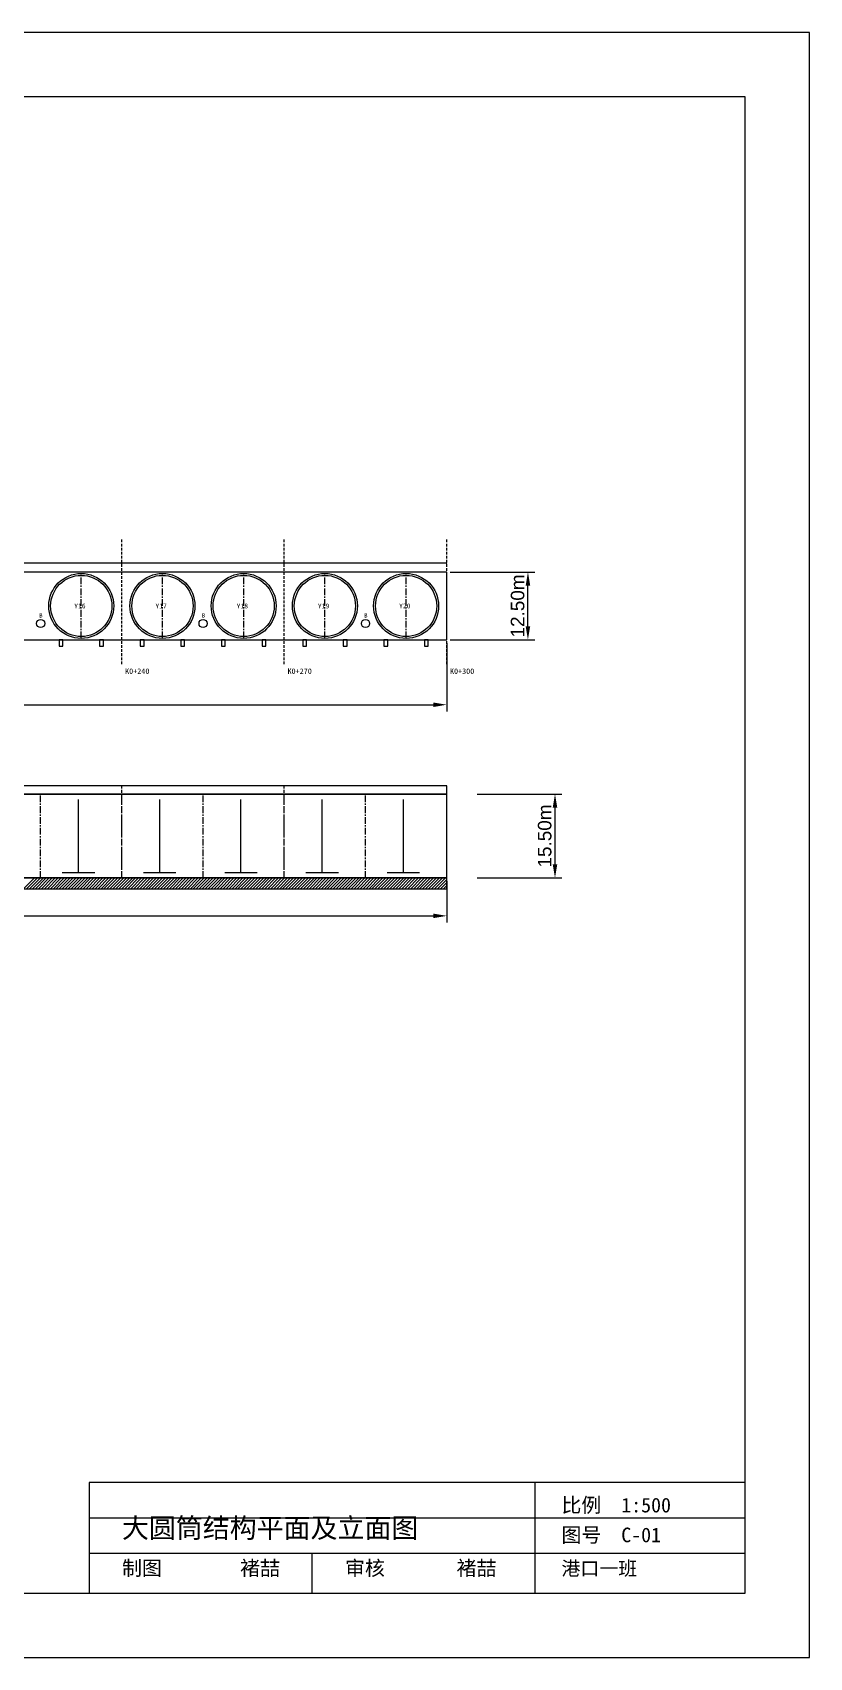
# Model space of a CAD drawing. Header units: metres. Extents: x -58 to 367, y -188 to 112.
# Drawn here: x 223.5 to 367, y -188 to 112.2 of the extents above; entities that cross this region are included whole.
import ezdxf

# ---------------------------------------------------------------- set-up
doc = ezdxf.new("R2010")
doc.units = ezdxf.units.M
doc.linetypes.add('CENTER', pattern=[2, 1.25, -0.25, 0.25, -0.25])
doc.linetypes.add('DASHED', pattern=[0.75, 0.5, -0.25])
for name, color, linetype in [('BACKFILL', 7, 'Continuous'), ('BORDER', 7, 'Continuous'), ('CENTER', 7, 'Continuous'), ('CUT', 7, 'Continuous'), ('CYLINDER', 7, 'Continuous'), ('DIM', 7, 'Continuous'), ('EQUIPMENT', 7, 'Continuous'), ('FOUNDATION', 7, 'Continuous'), ('HATCH', 7, 'Continuous'), ('STRUCTURE', 7, 'Continuous'), ('TEXT', 7, 'Continuous')]:
    doc.layers.add(name, color=color, linetype=linetype)
doc.styles.add('CN-SIMSUN', font='SimSun.ttf')
doc.styles.get("Standard").update_dxf_attribs({"font": 'arial.ttf'})
doc.dimstyles.new('ISO-25', dxfattribs={"dimtxt": 2.5, "dimasz": 2.5, "dimexe": 1.25, "dimexo": 0.625, "dimtad": 1, "dimtxsty": 'Standard', "dimcen": 2.5, "dimadec": 0, "dimazin": 0, "dimtfac": 1, "dimtmove": 0, "dimatfit": 3, "dimfxl": 1, "dimarcsym": 0})

# ---------------------------------------------------------------- blocks, each defined once
blk = doc.blocks.new('*D1')
at = {"layer": 'Defpoints', "color": 0, "transparency": 16777216}
for p in [(0, 0), (300, 0), (300, -12)]:
    blk.add_point(p, dxfattribs=at)
at = {"layer": 'DIM', "color": 0, "lineweight": -2, "transparency": 16777216}
for p, q in [((0, -0.62), (0, -13.25)), ((300, -0.62), (300, -13.25)), ((2.5, -12), (297.5, -12))]:
    blk.add_line(p, q, dxfattribs=at)
at = {"layer": 'DIM', "color": 0, "transparency": 16777216}
for points in [[(2.5, -11.58), (2.5, -12.42), (0, -12)], [(297.5, -11.58), (297.5, -12.42), (300, -12)]]:
    blk.add_solid(points, dxfattribs=at)
at = {"layer": 'DIM', "color": 0, "transparency": 16777216, "insert": (150, -10.1), "char_height": 2.5, "attachment_point": 5}
blk.add_mtext('300.00m', dxfattribs=at)
blk = doc.blocks.new('*D4')
at = {"layer": 'Defpoints', "color": 0, "transparency": 16777216}
for p in [(300, 12.5), (315, 12.5), (300, 0)]:
    blk.add_point(p, dxfattribs=at)
at = {"layer": 'DIM', "color": 0, "lineweight": -2, "transparency": 16777216}
for p, q in [((300.63, 12.5), (316.25, 12.5)), ((315, 2.5), (315, 10)), ((300.63, 0), (316.25, 0))]:
    blk.add_line(p, q, dxfattribs=at)
at = {"layer": 'DIM', "color": 0, "transparency": 16777216}
for points in [[(314.58, 10), (315.42, 10), (315, 12.5)], [(314.58, 2.5), (315.42, 2.5), (315, 0)]]:
    blk.add_solid(points, dxfattribs=at)
at = {"layer": 'DIM', "color": 0, "transparency": 16777216, "insert": (313.1, 6.25), "char_height": 2.5, "attachment_point": 5, "rotation": 90}
blk.add_mtext('12.50m', dxfattribs=at)
blk = doc.blocks.new('*D6')
at = {"layer": 'Defpoints', "color": 0, "transparency": 16777216}
for p in [(305, -28.5), (320, -28.5), (305, -44)]:
    blk.add_point(p, dxfattribs=at)
at = {"layer": 'DIM', "color": 0, "lineweight": -2, "transparency": 16777216}
for p, q in [((305.63, -28.5), (321.25, -28.5)), ((320, -41.5), (320, -31)), ((305.63, -44), (321.25, -44))]:
    blk.add_line(p, q, dxfattribs=at)
at = {"layer": 'DIM', "color": 0, "transparency": 16777216}
for points in [[(319.58, -31), (320.42, -31), (320, -28.5)], [(319.58, -41.5), (320.42, -41.5), (320, -44)]]:
    blk.add_solid(points, dxfattribs=at)
at = {"layer": 'DIM', "color": 0, "transparency": 16777216, "insert": (318.1, -36.25), "char_height": 2.5, "attachment_point": 5, "rotation": 90}
blk.add_mtext('15.50m', dxfattribs=at)
blk = doc.blocks.new('*D7')
at = {"layer": 'Defpoints', "color": 0, "transparency": 16777216}
for p in [(0, -44), (300, -44), (300, -51)]:
    blk.add_point(p, dxfattribs=at)
at = {"layer": 'DIM', "color": 0, "lineweight": -2, "transparency": 16777216}
for p, q in [((0, -44.62), (0, -52.25)), ((300, -44.62), (300, -52.25)), ((2.5, -51), (297.5, -51))]:
    blk.add_line(p, q, dxfattribs=at)
at = {"layer": 'DIM', "color": 0, "transparency": 16777216}
for points in [[(2.5, -50.58), (2.5, -51.42), (0, -51)], [(297.5, -50.58), (297.5, -51.42), (300, -51)]]:
    blk.add_solid(points, dxfattribs=at)
at = {"layer": 'DIM', "color": 0, "transparency": 16777216, "insert": (150, -49.1), "char_height": 2.5, "attachment_point": 5}
blk.add_mtext('300.00m', dxfattribs=at)

msp = doc.modelspace()

# ---------------------------------------------------------------- linework, layer by layer
at = {"layer": 'BACKFILL'}
msp.add_line((0, 14.2), (300, 14.2), dxfattribs=at)
at = {"layer": 'BORDER'}
for p, q in [((316.34, -176.1), (316.34, -155.688)), ((233.975, -162.22), (355.1, -162.22)), ((233.975, -168.752), (355.1, -168.752)), ((275.158, -176.1), (275.158, -168.752))]:
    msp.add_line(p, q, dxfattribs=at)
for points in [[(-58, -188), (367, -188), (367, 112.178), (-58, 112.178), (-58, -188)], [(-46.1, -176.1), (355.1, -176.1), (355.1, 100.278), (-46.1, 100.278), (-46.1, -176.1)], [(233.975, -176.1), (355.1, -176.1), (355.1, -155.688), (233.975, -155.688), (233.975, -176.1)]]:
    msp.add_lwpolyline(points, close=True, dxfattribs=at)
at = {"layer": 'CENTER', "linetype": 'CENTER'}
for p, q in [((232.5, 0.25), (232.5, 12.25)), ((247.5, 0.25), (247.5, 12.25)), ((262.5, 0.25), (262.5, 12.25)), ((277.5, 0.25), (277.5, 12.25)), ((292.5, 0.25), (292.5, 12.25)), ((225, -44), (225, -28.5)), ((240, -44), (240, -28.5)), ((255, -44), (255, -28.5)), ((270, -44), (270, -28.5)), ((285, -44), (285, -28.5)), ((300, -44), (300, -28.5))]:
    msp.add_line(p, q, dxfattribs=at)
at = {"layer": 'CENTER'}
for p, q in [((232, -43), (232, -29.5)), ((247, -43), (247, -29.5)), ((262, -43), (262, -29.5)), ((277, -43), (277, -29.5)), ((292, -43), (292, -29.5)), ((229, -43), (235, -43)), ((244, -43), (250, -43)), ((259, -43), (265, -43)), ((274, -43), (280, -43)), ((289, -43), (295, -43))]:
    msp.add_line(p, q, dxfattribs=at)
at = {"layer": 'CUT', "linetype": 'DASHED'}
for p, q in [((240, -4.5), (240, 18.5)), ((270, -4.5), (270, 18.5)), ((300, -4.5), (300, 18.5)), ((240, -44), (240, -27)), ((270, -44), (270, -27)), ((300, -44), (300, -27))]:
    msp.add_line(p, q, dxfattribs=at)
at = {"layer": 'CYLINDER'}
msp.add_lwpolyline([(0, -44), (300, -44), (300, -28.5), (0, -28.5), (0, -44)], close=True, dxfattribs=at)
for centre, radius in [((232.5, 6.25), 6), ((247.5, 6.25), 6), ((262.5, 6.25), 6), ((277.5, 6.25), 6), ((292.5, 6.25), 6), ((232.5, 6.25), 5.65), ((247.5, 6.25), 5.65), ((262.5, 6.25), 5.65), ((277.5, 6.25), 5.65), ((292.5, 6.25), 5.65)]:
    msp.add_circle(centre, radius, dxfattribs=at)
at = {"layer": 'EQUIPMENT'}
for points in [[(228.4, -1.2), (229.1, -1.2), (229.1, 0), (228.4, 0), (228.4, -1.2)], [(235.9, -1.2), (236.6, -1.2), (236.6, 0), (235.9, 0), (235.9, -1.2)], [(243.4, -1.2), (244.1, -1.2), (244.1, 0), (243.4, 0), (243.4, -1.2)], [(250.9, -1.2), (251.6, -1.2), (251.6, 0), (250.9, 0), (250.9, -1.2)], [(258.4, -1.2), (259.1, -1.2), (259.1, 0), (258.4, 0), (258.4, -1.2)], [(265.9, -1.2), (266.6, -1.2), (266.6, 0), (265.9, 0), (265.9, -1.2)], [(273.4, -1.2), (274.1, -1.2), (274.1, 0), (273.4, 0), (273.4, -1.2)], [(280.9, -1.2), (281.6, -1.2), (281.6, 0), (280.9, 0), (280.9, -1.2)], [(288.4, -1.2), (289.1, -1.2), (289.1, 0), (288.4, 0), (288.4, -1.2)], [(295.9, -1.2), (296.6, -1.2), (296.6, 0), (295.9, 0), (295.9, -1.2)]]:
    msp.add_lwpolyline(points, close=True, dxfattribs=at)
for centre in [(225, 3), (255, 3), (285, 3)]:
    msp.add_circle(centre, 0.75, dxfattribs=at)
at = {"layer": 'FOUNDATION'}
msp.add_lwpolyline([(0, -46), (300, -46), (300, -44), (0, -44), (0, -46)], close=True, dxfattribs=at)
at = {"layer": 'HATCH'}
for p, q in [((221.85, -46), (223.85, -44)), ((222.4, -46), (224.4, -44)), ((222.95, -46), (224.95, -44)), ((223.5, -46), (225.5, -44)), ((224.05, -46), (226.05, -44)), ((224.6, -46), (226.6, -44)), ((225.15, -46), (227.15, -44)), ((225.7, -46), (227.7, -44)), ((226.25, -46), (228.25, -44)), ((226.8, -46), (228.8, -44)), ((227.35, -46), (229.35, -44)), ((227.9, -46), (229.9, -44)), ((228.45, -46), (230.45, -44)), ((229, -46), (231, -44)), ((229.55, -46), (231.55, -44)), ((230.1, -46), (232.1, -44)), ((230.65, -46), (232.65, -44)), ((231.2, -46), (233.2, -44)), ((231.75, -46), (233.75, -44)), ((232.3, -46), (234.3, -44)), ((232.85, -46), (234.85, -44)), ((233.4, -46), (235.4, -44)), ((233.95, -46), (235.95, -44)), ((234.5, -46), (236.5, -44)), ((235.05, -46), (237.05, -44)), ((235.6, -46), (237.6, -44)), ((236.15, -46), (238.15, -44)), ((236.7, -46), (238.7, -44)), ((237.25, -46), (239.25, -44)), ((237.8, -46), (239.8, -44)), ((238.35, -46), (240.35, -44)), ((238.9, -46), (240.9, -44)), ((239.45, -46), (241.45, -44)), ((240, -46), (242, -44)), ((240.55, -46), (242.55, -44)), ((241.1, -46), (243.1, -44)), ((241.65, -46), (243.65, -44)), ((242.2, -46), (244.2, -44)), ((242.75, -46), (244.75, -44)), ((243.3, -46), (245.3, -44)), ((243.85, -46), (245.85, -44)), ((244.4, -46), (246.4, -44)), ((244.95, -46), (246.95, -44)), ((245.5, -46), (247.5, -44)), ((246.05, -46), (248.05, -44)), ((246.6, -46), (248.6, -44)), ((247.15, -46), (249.15, -44)), ((247.7, -46), (249.7, -44)), ((248.25, -46), (250.25, -44)), ((248.8, -46), (250.8, -44)), ((249.35, -46), (251.35, -44)), ((249.9, -46), (251.9, -44)), ((250.45, -46), (252.45, -44)), ((251, -46), (253, -44)), ((251.55, -46), (253.55, -44)), ((252.1, -46), (254.1, -44)), ((252.65, -46), (254.65, -44)), ((253.2, -46), (255.2, -44)), ((253.75, -46), (255.75, -44)), ((254.3, -46), (256.3, -44)), ((254.85, -46), (256.85, -44)), ((255.4, -46), (257.4, -44)), ((255.95, -46), (257.95, -44)), ((256.5, -46), (258.5, -44)), ((257.05, -46), (259.05, -44)), ((257.6, -46), (259.6, -44)), ((258.15, -46), (260.15, -44)), ((258.7, -46), (260.7, -44)), ((259.25, -46), (261.25, -44)), ((259.8, -46), (261.8, -44)), ((260.35, -46), (262.35, -44)), ((260.9, -46), (262.9, -44)), ((261.45, -46), (263.45, -44)), ((262, -46), (264, -44)), ((262.55, -46), (264.55, -44)), ((263.1, -46), (265.1, -44)), ((263.65, -46), (265.65, -44)), ((264.2, -46), (266.2, -44)), ((264.75, -46), (266.75, -44)), ((265.3, -46), (267.3, -44)), ((265.85, -46), (267.85, -44)), ((266.4, -46), (268.4, -44)), ((266.95, -46), (268.95, -44)), ((267.5, -46), (269.5, -44)), ((268.05, -46), (270.05, -44)), ((268.6, -46), (270.6, -44)), ((269.15, -46), (271.15, -44)), ((269.7, -46), (271.7, -44)), ((270.25, -46), (272.25, -44)), ((270.8, -46), (272.8, -44)), ((271.35, -46), (273.35, -44)), ((271.9, -46), (273.9, -44)), ((272.45, -46), (274.45, -44)), ((273, -46), (275, -44)), ((273.55, -46), (275.55, -44)), ((274.1, -46), (276.1, -44)), ((274.65, -46), (276.65, -44)), ((275.2, -46), (277.2, -44)), ((275.75, -46), (277.75, -44)), ((276.3, -46), (278.3, -44)), ((276.85, -46), (278.85, -44)), ((277.4, -46), (279.4, -44)), ((277.95, -46), (279.95, -44)), ((278.5, -46), (280.5, -44)), ((279.05, -46), (281.05, -44)), ((279.6, -46), (281.6, -44)), ((280.15, -46), (282.15, -44)), ((280.7, -46), (282.7, -44)), ((281.25, -46), (283.25, -44)), ((281.8, -46), (283.8, -44)), ((282.35, -46), (284.35, -44)), ((282.9, -46), (284.9, -44)), ((283.45, -46), (285.45, -44)), ((284, -46), (286, -44)), ((284.55, -46), (286.55, -44)), ((285.1, -46), (287.1, -44)), ((285.65, -46), (287.65, -44)), ((286.2, -46), (288.2, -44)), ((286.75, -46), (288.75, -44)), ((287.3, -46), (289.3, -44)), ((287.85, -46), (289.85, -44)), ((288.4, -46), (290.4, -44)), ((288.95, -46), (290.95, -44)), ((289.5, -46), (291.5, -44)), ((290.05, -46), (292.05, -44)), ((290.6, -46), (292.6, -44)), ((291.15, -46), (293.15, -44)), ((291.7, -46), (293.7, -44)), ((292.25, -46), (294.25, -44)), ((292.8, -46), (294.8, -44)), ((293.35, -46), (295.35, -44)), ((293.9, -46), (295.9, -44)), ((294.45, -46), (296.45, -44)), ((295, -46), (297, -44)), ((295.55, -46), (297.55, -44)), ((296.1, -46), (298.1, -44)), ((296.65, -46), (298.65, -44)), ((297.2, -46), (299.2, -44)), ((297.75, -46), (299.75, -44)), ((300, -44.3), (298.3, -46)), ((300, -44.85), (298.85, -46)), ((300, -45.4), (299.4, -46)), ((300, -45.95), (299.95, -46))]:
    msp.add_line(p, q, dxfattribs=at)
at = {"layer": 'STRUCTURE'}
msp.add_line((0, 0), (300, 0), dxfattribs=at)
for points in [[(0, 0), (300, 0), (300, 12.5), (0, 12.5), (0, 0)], [(0, -28.5), (300, -28.5), (300, -27), (0, -27), (0, -28.5)]]:
    msp.add_lwpolyline(points, close=True, dxfattribs=at)

# ---------------------------------------------------------------- texts
at = {"layer": 'TEXT', "style": 'CN-SIMSUN'}
for s, height, p in [('Y16', 0.9, (231.2, 5.8)), ('Y17', 0.9, (246.2, 5.8)), ('Y18', 0.9, (261.2, 5.8)), ('Y19', 0.9, (276.2, 5.8)), ('Y20', 0.9, (291.2, 5.8)), ('B', 0.8, (224.75, 4.1)), ('B', 0.8, (254.75, 4.1)), ('B', 0.8, (284.75, 4.1)), ('K0+240', 1, (240.6, -6.3)), ('K0+270', 1, (270.6, -6.3)), ('K0+300', 1, (300.6, -6.3)), ('比例  1:500', 2.7016, (321.185, -161.199)), ('大圆筒结构平面及立面图', 3.64717, (240.031, -165.894)), ('图号  C-01', 2.7016, (321.185, -166.71)), ('制图', 2.7016, (240.031, -172.834)), ('褚喆', 2.7016, (261.834, -172.834)), ('审核', 2.7016, (281.214, -172.834)), ('褚喆', 2.7016, (301.805, -172.834)), ('港口一班', 2.5665, (321.185, -172.834))]:
    msp.add_text(s, height=height, dxfattribs=at).set_placement(p)

# ---------------------------------------------------------------- dimensions: what is measured, and where the dimension line sits
at = {"layer": 'DIM'}
for base, p1, p2, text, picture, middle in [((315, 12.5), (300, 0), (300, 12.5), '12.50m', '*D4', (313.099, 6.25)), ((320, -28.5), (305, -44), (305, -28.5), '15.50m', '*D6', (318.099, -36.25))]:
    dim = msp.add_linear_dim(base=base, p1=p1, p2=p2, angle=90, text=text, dimstyle='ISO-25', dxfattribs=at)
    dim.commit()
    dim.dimension.update_dxf_attribs({"geometry": picture, "text_midpoint": middle})
for base, p1, p2, picture, middle in [((300, -12), (0, 0), (300, 0), '*D1', (150, -10.098)), ((300, -51), (0, -44), (300, -44), '*D7', (150, -49.098))]:
    dim = msp.add_linear_dim(base=base, p1=p1, p2=p2, text='300.00m', dimstyle='ISO-25', dxfattribs=at)
    dim.commit()
    dim.dimension.update_dxf_attribs({"geometry": picture, "text_midpoint": middle})

doc.saveas('drawing.dxf')
